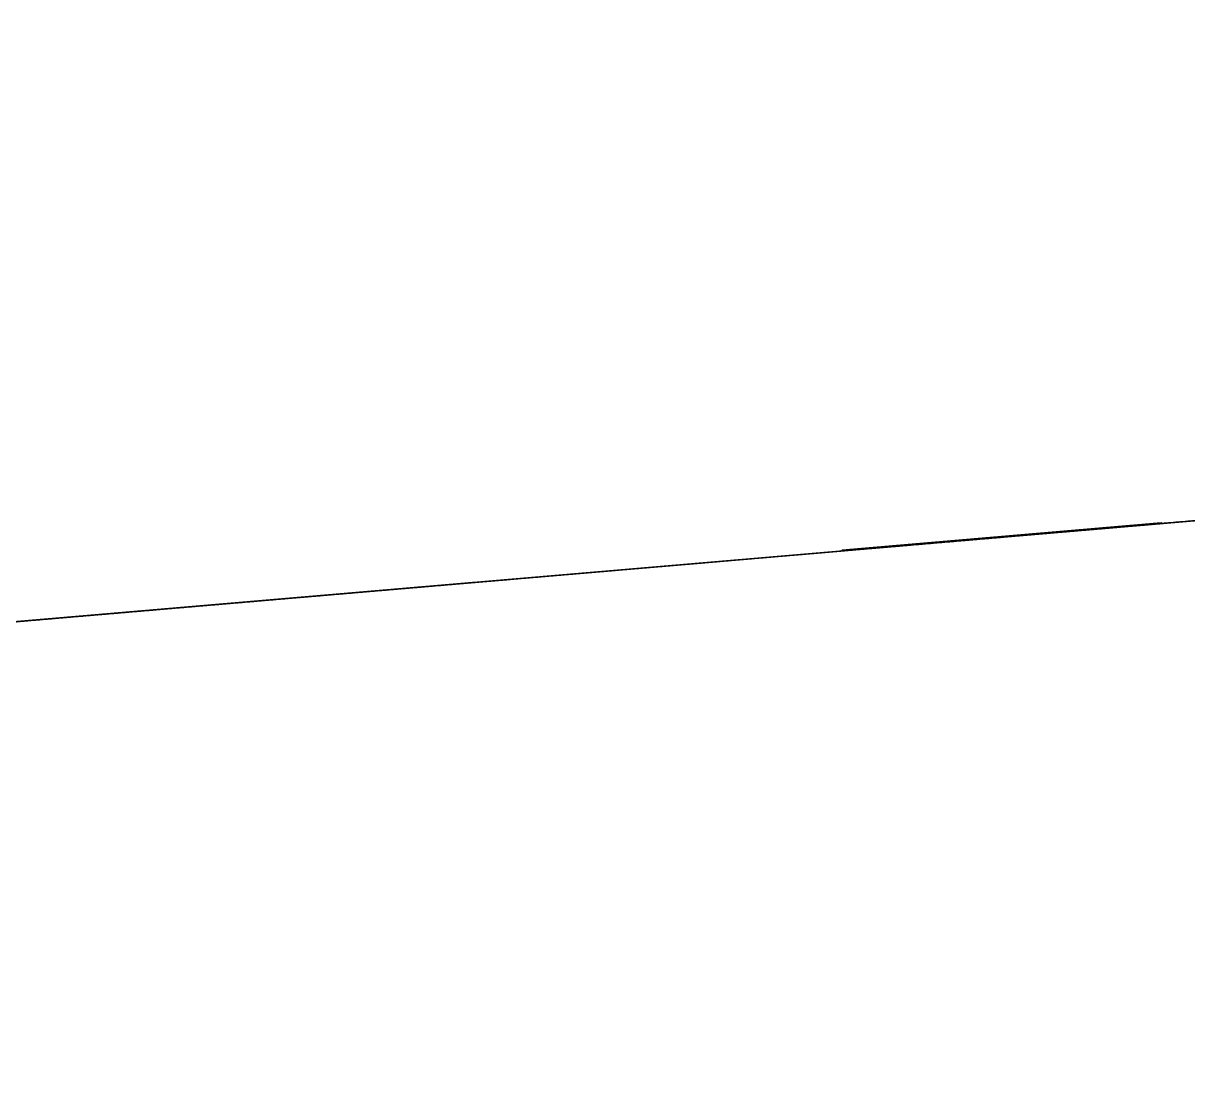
# Model space of a CAD drawing. Header units: millimetres. Extents: x 237925 to 243335, y 20387 to 20851.
# Drawn here: x 241474.6 to 241693.9, y 20602.3 to 20803.7 of the extents above; entities that cross this region are included whole.
import ezdxf

# ---------------------------------------------------------------- set-up
doc = ezdxf.new("R2010")
doc.units = ezdxf.units.MM
doc.header["$MEASUREMENT"] = 0
doc.linetypes.add('CENTER2', pattern=[1.125, 0.75, -0.125, 0.125, -0.125])
doc.linetypes.add('HIDDEN2', pattern=[0.1875, 0.125, -0.0625])
doc.layers.add('Right View-50-PES-D1-029', color=7, linetype='Continuous', true_color=0xe7f0ff)
for name, color, linetype in [('Right View-A-FLOR', 192, 'Continuous'), ('Right View-CENTER', 1, 'CENTER2'), ('Right View-HIDDEN', 7, 'HIDDEN2')]:
    doc.layers.add(name, color=color, linetype=linetype)

# ---------------------------------------------------------------- blocks, each defined once
blk = doc.blocks.new('*U71')
at = {"layer": 'Right View-A-FLOR', "color": 0, "linetype": 'ByBlock', "lineweight": -2}
for p, q in [((242788.59, 20803.68, 22000), (240695.5, 20624.33, 21936.65)), ((240695.5, 20624.33, 21636.65), (242788.59, 20803.68, 21700))]:
    blk.add_line(p, q, dxfattribs=at)
blk = doc.blocks.new('*U95')
at = {"layer": 'Right View-50-PES-D1-029', "color": 0, "linetype": 'ByBlock', "lineweight": -2}
for p, q in [((241559.18, 20698.34, 23281.94), (240437.85, 20602.25, 23281.94)), ((241559.18, 20698.34, 23342.29), (240437.85, 20602.25, 23342.29)), ((241559.18, 20698.34, 23342.29), (241559.67, 20698.38, 23342.29))]:
    blk.add_line(p, q, dxfattribs=at)
at = {"layer": 'Right View-50-PES-D1-029', "color": 0, "linetype": 'ByBlock', "lineweight": -2, "extrusion": (-0.085374, 0.996349, -5.24671e-27)}
blk.add_ellipse((241559.18, 20698.34, 23312.11), major_axis=(0, 0, 30.17), ratio=0.000067, start_param=3.141593, end_param=6.283185, dxfattribs=at)
at = {"layer": 'Right View-CENTER'}
blk.add_line((240437.85, 20602.25, 23312.11), (241559.17, 20698.33, 23312.11), dxfattribs=at)
at = {"layer": 'Right View-HIDDEN'}
blk.add_line((241559.17, 20698.33, 23312.11), (241559.18, 20698.34, 23312.11), dxfattribs=at)
at = {"layer": 'Right View-HIDDEN', "extrusion": (-0.085374, 0.996349, 7.61182e-27)}
blk.add_ellipse((241559.18, 20698.34, 23312.11), major_axis=(0, 0, 30.17), ratio=0.000067, start_param=0.000001, end_param=3.141593, dxfattribs=at)
blk = doc.blocks.new('*U96')
at = {"layer": 'Right View-50-PES-D1-029', "color": 0, "linetype": 'ByBlock', "lineweight": -2}
blk.add_line((241559.23, 20698.34, 23342.29), (241559.18, 20698.34, 23342.29), dxfattribs=at)
at = {"layer": 'Right View-50-PES-D1-029', "color": 0, "linetype": 'ByBlock', "lineweight": -2, "extrusion": (-0.085374, 0.996349, -5.41869e-20)}
blk.add_ellipse((241559.23, 20698.34, 23312.11), major_axis=(0, 0, 30.17), ratio=0.000067, start_param=-0.000861, end_param=0, dxfattribs=at)
at = {"layer": 'Right View-HIDDEN'}
for p, q in [((240437.9, 20602.26, 23312.11), (241559.23, 20698.34, 23312.11)), ((241559.23, 20698.34, 23281.94), (241559.18, 20698.34, 23281.94))]:
    blk.add_line(p, q, dxfattribs=at)
at = {"layer": 'Right View-HIDDEN', "extrusion": (-0.085374, 0.996349, 1.9866e-25)}
blk.add_ellipse((241559.23, 20698.34, 23312.11), major_axis=(0, 0, 30.18), ratio=0.000067, start_param=0, end_param=6.282325, dxfattribs=at)
blk = doc.blocks.new('*U97')
at = {"layer": 'Right View-50-PES-D1-029', "color": 0, "linetype": 'ByBlock', "lineweight": -2}
for p, q in [((241559.28, 20698.34, 23598.63), (240437.96, 20602.26, 23598.63)), ((241559.28, 20698.34, 23658.98), (240437.96, 20602.26, 23658.98))]:
    blk.add_line(p, q, dxfattribs=at)
at = {"layer": 'Right View-50-PES-D1-029', "color": 0, "linetype": 'ByBlock', "lineweight": -2, "extrusion": (-0.085374, 0.996349, -1.98957e-25)}
blk.add_ellipse((241559.28, 20698.34, 23628.81), major_axis=(0, 0, 30.17), ratio=0.000067, start_param=3.141592, end_param=6.283185, dxfattribs=at)
at = {"layer": 'Right View-CENTER'}
blk.add_line((240437.96, 20602.26, 23628.81), (241559.28, 20698.34, 23628.81), dxfattribs=at)
at = {"layer": 'Right View-HIDDEN'}
blk.add_line((241559.28, 20698.34, 23628.81), (241559.28, 20698.34, 23628.81), dxfattribs=at)
at = {"layer": 'Right View-HIDDEN', "extrusion": (-0.085374, 0.996349, -1.12117e-27)}
blk.add_ellipse((241559.28, 20698.34, 23628.81), major_axis=(0, 0, 30.17), ratio=0.000067, start_param=0, end_param=3.141592, dxfattribs=at)
blk = doc.blocks.new('*U98')
at = {"layer": 'Right View-50-PES-D1-029', "color": 0, "linetype": 'ByBlock', "lineweight": -2}
blk.add_line((241628.75, 20704.3, 23212.11), (241688.88, 20709.45, 23212.11), dxfattribs=at)
at = {"layer": 'Right View-50-PES-D1-029', "color": 0, "linetype": 'ByBlock', "lineweight": -2, "extrusion": (-0.085374, 0.996349, 8.75611e-28)}
blk.add_ellipse((241559.18, 20698.34, 23312.11), major_axis=(0, 0, 30.17), ratio=0.000067, start_param=3.141593, end_param=6.283185, dxfattribs=at)
at = {"layer": 'Right View-50-PES-D1-029', "color": 0, "linetype": 'ByBlock', "lineweight": -2}
for points in [[(241559.18, 20698.34, 23342.29), (241572.76, 20699.5, 23342.29), (241586.34, 20700.66, 23340.13), (241612.17, 20702.88, 23331.7), (241624.42, 20703.93, 23325.44), (241646.4, 20705.81, 23309.41), (241656.12, 20706.64, 23299.65), (241672.09, 20708.01, 23277.6), (241678.33, 20708.55, 23265.3), (241686.73, 20709.26, 23239.37), (241688.88, 20709.45, 23225.74), (241688.88, 20709.45, 23212.11)], [(241559.18, 20698.34, 23281.94), (241566.46, 20698.96, 23281.94), (241573.75, 20699.58, 23280.78), (241587.6, 20700.77, 23276.26), (241594.17, 20701.33, 23272.9), (241605.96, 20702.34, 23264.3), (241611.18, 20702.79, 23259.07), (241619.74, 20703.52, 23247.24), (241623.09, 20703.81, 23240.64), (241627.59, 20704.2, 23226.73), (241628.75, 20704.3, 23219.42), (241628.75, 20704.3, 23212.11)]]:
    blk.add_open_spline(points, degree=3, knots=[3.141593, 3.141593, 3.141593, 3.141593, 3.455752, 3.455752, 3.769911, 3.769911, 4.08407, 4.08407, 4.39823, 4.39823, 4.712389, 4.712389, 4.712389, 4.712389], dxfattribs=at)
at = {"layer": 'Right View-CENTER'}
for p in [(241559.18, 20698.34, 23312.11), (241658.81, 20706.87, 23212.11)]:
    blk.add_line(p, (241658.81, 20706.87, 23312.11), dxfattribs=at)
at = {"layer": 'Right View-HIDDEN', "extrusion": (-0.085374, 0.996349, -9.0115e-28)}
blk.add_ellipse((241559.18, 20698.34, 23312.11), major_axis=(0, 0, 30.17), ratio=0.000067, start_param=0, end_param=3.141593, dxfattribs=at)
blk = doc.blocks.new('*U99')
at = {"layer": 'Right View-50-PES-D1-029', "color": 0, "linetype": 'ByBlock', "lineweight": -2}
blk.add_line((241688.88, 20709.45, 23212.11), (241688.93, 20709.45, 23212.11), dxfattribs=at)
at = {"layer": 'Right View-50-PES-D1-029', "color": 0, "linetype": 'ByBlock', "lineweight": -2, "extrusion": (-0.085374, 0.996349, -1.56527e-27)}
blk.add_ellipse((241559.23, 20698.34, 23312.11), major_axis=(0, 0, 30.18), ratio=0.000067, start_param=-0.000861, end_param=0, dxfattribs=at)
at = {"layer": 'Right View-50-PES-D1-029', "color": 0, "linetype": 'ByBlock', "lineweight": -2}
blk.add_open_spline([(241559.23, 20698.34, 23342.29), (241572.81, 20699.5, 23342.29), (241586.39, 20700.67, 23340.13), (241612.23, 20702.88, 23331.7), (241624.48, 20703.93, 23325.44), (241646.45, 20705.81, 23309.41), (241656.18, 20706.65, 23299.65), (241672.14, 20708.01, 23277.6), (241678.38, 20708.55, 23265.3), (241686.78, 20709.27, 23239.37), (241688.93, 20709.45, 23225.74), (241688.93, 20709.45, 23212.11)], degree=3, knots=[3.141593, 3.141593, 3.141593, 3.141593, 3.455752, 3.455752, 3.769911, 3.769911, 4.08407, 4.08407, 4.39823, 4.39823, 4.712389, 4.712389, 4.712389, 4.712389], dxfattribs=at)
at = {"layer": 'Right View-CENTER'}
for p in [(241642.21, 20705.45, 23312.11), (241658.87, 20706.88, 23295.39)]:
    blk.add_line(p, (241658.87, 20706.88, 23312.11), dxfattribs=at)
at = {"layer": 'Right View-HIDDEN'}
for p, q in [((241658.87, 20706.88, 23212.11), (241658.87, 20706.88, 23295.39)), ((241559.23, 20698.34, 23312.11), (241642.21, 20705.45, 23312.11))]:
    blk.add_line(p, q, dxfattribs=at)
at = {"layer": 'Right View-HIDDEN', "extrusion": (-0.085374, 0.996349, -9.01163e-28)}
blk.add_ellipse((241559.23, 20698.34, 23312.11), major_axis=(0, 0, 30.18), ratio=0.000067, start_param=3.141593, end_param=6.282325, dxfattribs=at)
at = {"layer": 'Right View-HIDDEN', "extrusion": (-0.085374, 0.996349, -9.0115e-28)}
blk.add_ellipse((241559.23, 20698.34, 23312.11), major_axis=(0, 0, 30.17), ratio=0.000067, start_param=0, end_param=3.141593, dxfattribs=at)
at = {"layer": 'Right View-HIDDEN'}
blk.add_open_spline([(241559.23, 20698.34, 23281.94), (241566.52, 20698.96, 23281.94), (241573.8, 20699.59, 23280.78), (241587.66, 20700.78, 23276.26), (241594.23, 20701.34, 23272.9), (241606.02, 20702.35, 23264.3), (241611.23, 20702.8, 23259.07), (241619.8, 20703.53, 23247.24), (241623.14, 20703.82, 23240.64), (241627.65, 20704.2, 23226.73), (241628.8, 20704.3, 23219.42), (241628.8, 20704.3, 23212.11)], degree=3, knots=[3.141593, 3.141593, 3.141593, 3.141593, 3.455752, 3.455752, 3.769911, 3.769911, 4.08407, 4.08407, 4.39823, 4.39823, 4.712389, 4.712389, 4.712389, 4.712389], dxfattribs=at)
blk = doc.blocks.new('*U100')
at = {"layer": 'Right View-50-PES-D1-029', "color": 0, "linetype": 'ByBlock', "lineweight": -2}
blk.add_line((241628.85, 20704.31, 23528.81), (241688.98, 20709.46, 23528.81), dxfattribs=at)
at = {"layer": 'Right View-50-PES-D1-029', "color": 0, "linetype": 'ByBlock', "lineweight": -2, "extrusion": (-0.085374, 0.996349, 8.75611e-28)}
blk.add_ellipse((241559.28, 20698.34, 23628.81), major_axis=(0, 0, 30.17), ratio=0.000067, start_param=3.141593, end_param=6.283185, dxfattribs=at)
at = {"layer": 'Right View-50-PES-D1-029', "color": 0, "linetype": 'ByBlock', "lineweight": -2}
for points in [[(241559.28, 20698.34, 23658.98), (241572.87, 20699.51, 23658.98), (241586.45, 20700.67, 23656.82), (241612.28, 20702.89, 23648.4), (241624.53, 20703.94, 23642.13), (241646.51, 20705.82, 23626.11), (241656.23, 20706.65, 23616.35), (241672.2, 20708.02, 23594.29), (241678.44, 20708.55, 23582), (241686.83, 20709.27, 23556.07), (241688.98, 20709.46, 23542.44), (241688.98, 20709.46, 23528.81)], [(241559.28, 20698.34, 23598.63), (241566.57, 20698.97, 23598.63), (241573.85, 20699.59, 23597.47), (241587.71, 20700.78, 23592.95), (241594.28, 20701.34, 23589.59), (241606.07, 20702.35, 23581), (241611.29, 20702.8, 23575.76), (241619.85, 20703.53, 23563.93), (241623.2, 20703.82, 23557.34), (241627.7, 20704.21, 23543.43), (241628.85, 20704.31, 23536.12), (241628.85, 20704.31, 23528.81)]]:
    blk.add_open_spline(points, degree=3, knots=[3.141593, 3.141593, 3.141593, 3.141593, 3.455752, 3.455752, 3.769911, 3.769911, 4.08407, 4.08407, 4.39823, 4.39823, 4.712389, 4.712389, 4.712389, 4.712389], dxfattribs=at)
at = {"layer": 'Right View-CENTER'}
for p in [(241559.28, 20698.34, 23628.81), (241658.92, 20706.88, 23528.81)]:
    blk.add_line(p, (241658.92, 20706.88, 23628.81), dxfattribs=at)
at = {"layer": 'Right View-HIDDEN', "extrusion": (-0.085374, 0.996349, -9.0115e-28)}
blk.add_ellipse((241559.28, 20698.34, 23628.81), major_axis=(0, 0, 30.17), ratio=0.000067, start_param=0, end_param=3.141593, dxfattribs=at)
blk = doc.blocks.new('*U101')
at = {"layer": 'Right View-50-PES-D1-029', "color": 0, "linetype": 'ByBlock', "lineweight": -2}
for p, q in [((241628.75, 20704.3, 23212.11), (241688.88, 20709.45, 23212.11)), ((241688.88, 20709.45, 22452.94), (241628.75, 20704.3, 22452.94)), ((241688.88, 20709.45, 22452.94), (241688.88, 20709.45, 23212.11)), ((241628.75, 20704.3, 22452.94), (241628.75, 20704.3, 23212.11))]:
    blk.add_line(p, q, dxfattribs=at)
at = {"layer": 'Right View-CENTER'}
blk.add_line((241658.81, 20706.87, 23212.11), (241658.81, 20706.87, 22452.94), dxfattribs=at)
blk = doc.blocks.new('*U102')
at = {"layer": 'Right View-50-PES-D1-029', "color": 0, "linetype": 'ByBlock', "lineweight": -2}
blk.add_line((241688.88, 20709.45, 22452.94), (241628.75, 20704.3, 22452.94), dxfattribs=at)
at = {"layer": 'Right View-50-PES-D1-029', "color": 0, "linetype": 'ByBlock', "lineweight": -2, "extrusion": (-0.085374, 0.996349, 3.0603e-31)}
blk.add_arc((-242544.34, 22352.94), 30.17, 179.7326, 270, dxfattribs=at)
at = {"layer": 'Right View-50-PES-D1-029', "color": 0, "linetype": 'ByBlock', "lineweight": -2}
for points, knots in [([(241688.88, 20709.45, 22452.94), (241688.88, 20709.45, 22449.96), (241688.88, 20709.45, 22446.97), (241688.88, 20709.45, 22441.03), (241688.88, 20709.45, 22438.07), (241688.88, 20709.45, 22432.2), (241688.88, 20709.45, 22429.29), (241688.88, 20709.45, 22423.54), (241688.88, 20709.45, 22420.7), (241688.88, 20709.45, 22415.11), (241688.88, 20709.45, 22412.36), (241688.88, 20709.45, 22406.99), (241688.88, 20709.45, 22404.35), (241688.88, 20709.45, 22399.23), (241688.88, 20709.45, 22396.73), (241688.88, 20709.45, 22391.9), (241688.88, 20709.45, 22389.56), (241688.88, 20709.45, 22385.06), (241688.88, 20709.45, 22382.9), (241688.88, 20709.45, 22378.77), (241688.88, 20709.45, 22376.8), (241688.88, 20709.45, 22373.07), (241688.88, 20709.45, 22371.3), (241688.88, 20709.45, 22368), (241688.88, 20709.45, 22366.46), (241688.88, 20709.45, 22363.62), (241688.88, 20709.45, 22362.32), (241688.88, 20709.45, 22359.95), (241688.88, 20709.45, 22358.89), (241688.88, 20709.45, 22357.03), (241688.88, 20709.45, 22356.23), (241688.88, 20709.45, 22354.88), (241688.88, 20709.45, 22354.33), (241688.88, 20709.45, 22353.51), (241688.88, 20709.45, 22353.23), (241688.88, 20709.45, 22353.08), (241688.88, 20709.45, 22353.06), (241688.88, 20709.45, 22353.05), (241688.88, 20709.45, 22353.05), (241688.88, 20709.45, 22353.05)], [0, 0, 0, 0, 8.950823, 8.950823, 17.89565, 17.89565, 26.84048, 26.84048, 35.785301, 35.785301, 44.730107, 44.730107, 53.674891, 53.674891, 62.619642, 62.619642, 71.564347, 71.564347, 80.508985, 80.508985, 89.453522, 89.453522, 98.397903, 98.397903, 107.342028, 107.342028, 116.285705, 116.285705, 125.228507, 125.228507, 134.16935, 134.16935, 143.104688, 143.104688, 152.016947, 152.016947, 154.167126, 154.167126, 154.289409, 154.289409, 154.289409, 154.289409]), ([(241658.82, 20706.87, 22322.77), (241657.18, 20706.73, 22322.77), (241655.54, 20706.59, 22322.9), (241652.32, 20706.32, 22323.43), (241650.72, 20706.18, 22323.83), (241647.63, 20705.91, 22324.89), (241646.12, 20705.79, 22325.54), (241643.24, 20705.54, 22327.08), (241641.86, 20705.42, 22327.97), (241639.26, 20705.2, 22329.96), (241638.05, 20705.09, 22331.07), (241635.81, 20704.9, 22333.45), (241634.78, 20704.81, 22334.74), (241632.96, 20704.66, 22337.46), (241632.16, 20704.59, 22338.9), (241630.8, 20704.47, 22341.88), (241630.24, 20704.42, 22343.43), (241629.38, 20704.35, 22346.59), (241629.08, 20704.32, 22348.21), (241628.87, 20704.31, 22350.24), (241628.84, 20704.3, 22350.65), (241628.79, 20704.3, 22351.35), (241628.78, 20704.3, 22351.66), (241628.76, 20704.3, 22352.1), (241628.76, 20704.3, 22352.26), (241628.76, 20704.3, 22352.44), (241628.76, 20704.3, 22352.49), (241628.76, 20704.3, 22352.59), (241628.75, 20704.3, 22352.63), (241628.75, 20704.3, 22352.69), (241628.75, 20704.3, 22352.71), (241628.75, 20704.3, 22352.77), (241628.75, 20704.3, 22352.79), (241628.75, 20704.3, 22352.86), (241628.75, 20704.3, 22352.89), (241628.75, 20704.3, 22352.98), (241628.75, 20704.3, 22353.05), (241628.75, 20704.3, 22353.43), (241628.75, 20704.3, 22353.89), (241628.75, 20704.3, 22355.12), (241628.75, 20704.3, 22355.8), (241628.75, 20704.3, 22357.42), (241628.75, 20704.3, 22358.36), (241628.75, 20704.3, 22360.47), (241628.75, 20704.3, 22361.65), (241628.75, 20704.3, 22364.26), (241628.75, 20704.3, 22365.68), (241628.75, 20704.3, 22368.75), (241628.75, 20704.3, 22370.4), (241628.75, 20704.3, 22373.92), (241628.75, 20704.3, 22375.79), (241628.75, 20704.3, 22379.72), (241628.75, 20704.3, 22381.79), (241628.75, 20704.3, 22386.11), (241628.75, 20704.3, 22388.36), (241628.75, 20704.3, 22393.03), (241628.75, 20704.3, 22395.45), (241628.75, 20704.3, 22400.43), (241628.75, 20704.3, 22402.99), (241628.75, 20704.3, 22408.25), (241628.75, 20704.3, 22410.94), (241628.75, 20704.3, 22416.42), (241628.75, 20704.3, 22419.22), (241628.75, 20704.3, 22424.89), (241628.75, 20704.3, 22427.77), (241628.75, 20704.3, 22433.59), (241628.75, 20704.3, 22436.53), (241628.75, 20704.3, 22442.44), (241628.75, 20704.3, 22445.41), (241628.75, 20704.3, 22449.91), (241628.75, 20704.3, 22451.42), (241628.75, 20704.3, 22452.94)], [0, 0, 0, 0, 4.925608, 4.925608, 9.840166, 9.840166, 14.754772, 14.754772, 19.669379, 19.669379, 24.583986, 24.583986, 29.498592, 29.498592, 34.413196, 34.413196, 39.327787, 39.327787, 44.242201, 44.242201, 45.457273, 45.457273, 46.369637, 46.369637, 46.829633, 46.829633, 47.02524, 47.02524, 47.274122, 47.274122, 47.532727, 47.532727, 48.044578, 48.044578, 49.430734, 49.430734, 53.512426, 53.512426, 64.714601, 64.714601, 73.806161, 73.806161, 82.768448, 82.768448, 91.719711, 91.719711, 100.667739, 100.667739, 109.614469, 109.614469, 118.560576, 118.560576, 127.506345, 127.506345, 136.451914, 136.451914, 145.397358, 145.397358, 154.34272, 154.34272, 163.288025, 163.288025, 172.233292, 172.233292, 181.178532, 181.178532, 190.123753, 190.123753, 199.068962, 199.068962, 203.62108, 203.62108, 203.62108, 203.62108])]:
    blk.add_open_spline(points, degree=3, knots=knots, dxfattribs=at)
at = {"layer": 'Right View-CENTER'}
for p in [(241658.82, 20706.87, 22352.94), (241658.81, 20706.87, 22452.94)]:
    blk.add_line(p, (241658.81, 20706.87, 22352.94), dxfattribs=at)
at = {"layer": 'Right View-HIDDEN', "extrusion": (-0.085374, 0.996349, 1.44489e-30)}
blk.add_arc((-242544.34, 22352.94), 30.18, 90, 179.7326, dxfattribs=at)
at = {"layer": 'Right View-HIDDEN', "extrusion": (-0.085374, 0.996349, 3.22954e-32)}
blk.add_arc((-242544.34, 22352.94), 30.17, 270, 90, dxfattribs=at)
at = {"layer": 'Right View-HIDDEN'}
blk.add_open_spline([(241688.88, 20709.45, 22353.05), (241688.88, 20709.45, 22353.05), (241688.88, 20709.45, 22353.05), (241688.88, 20709.45, 22353.13), (241688.88, 20709.45, 22353.15), (241688.88, 20709.45, 22353.2), (241688.88, 20709.45, 22353.23), (241688.88, 20709.45, 22353.29), (241688.88, 20709.45, 22353.33), (241688.88, 20709.45, 22353.44), (241688.88, 20709.45, 22353.5), (241688.87, 20709.45, 22353.7), (241688.87, 20709.45, 22353.86), (241688.86, 20709.45, 22354.16), (241688.85, 20709.45, 22354.32), (241688.82, 20709.44, 22354.96), (241688.78, 20709.44, 22355.44), (241688.62, 20709.43, 22357.1), (241688.43, 20709.41, 22358.29), (241687.83, 20709.36, 22361.03), (241687.35, 20709.32, 22362.59), (241686.15, 20709.22, 22365.62), (241685.42, 20709.15, 22367.09), (241683.74, 20709.01, 22369.9), (241682.78, 20708.93, 22371.24), (241680.66, 20708.74, 22373.74), (241679.5, 20708.65, 22374.9), (241677.01, 20708.43, 22377.02), (241675.67, 20708.32, 22377.98), (241672.87, 20708.08, 22379.66), (241671.4, 20707.95, 22380.39), (241668.37, 20707.69, 22381.6), (241666.79, 20707.56, 22382.08), (241663.6, 20707.28, 22382.78), (241661.98, 20707.14, 22382.99), (241659.84, 20706.96, 22383.1), (241659.33, 20706.92, 22383.12), (241658.82, 20706.87, 22383.12)], degree=3, knots=[154.289409, 154.289409, 154.289409, 154.289409, 155.780859, 155.780859, 156.182802, 156.182802, 156.396497, 156.396497, 156.622574, 156.622574, 156.84944, 156.84944, 157.303933, 157.303933, 157.783443, 157.783443, 159.221433, 159.221433, 162.806623, 162.806623, 167.663045, 167.663045, 172.577131, 172.577131, 177.491705, 177.491705, 182.406307, 182.406307, 187.320913, 187.320913, 192.235519, 192.235519, 197.150125, 197.150125, 202.064732, 202.064732, 203.598299, 203.598299, 203.598299, 203.598299], dxfattribs=at)
blk = doc.blocks.new('*U103')
at = {"layer": 'Right View-50-PES-D1-029', "color": 0, "linetype": 'ByBlock', "lineweight": -2}
blk.add_line((241658.82, 20706.87, 22322.77), (241658.96, 20706.89, 22322.77), dxfattribs=at)
at = {"layer": 'Right View-50-PES-D1-029', "color": 0, "linetype": 'ByBlock', "lineweight": -2, "extrusion": (-0.085374, 0.996349, 3.04841e-30)}
blk.add_arc((-242544.34, 22352.94), 30.18, 179.7326, 270, dxfattribs=at)
at = {"layer": 'Right View-50-PES-D1-029', "color": 0, "linetype": 'ByBlock', "lineweight": -2, "extrusion": (0.085374, -0.996349, -2.53847e-30)}
blk.add_arc((242544.49, 22352.94), 30.17, 270, 5.6075, dxfattribs=at)
at = {"layer": 'Right View-HIDDEN'}
for p, q in [((241658.82, 20706.87, 22383.12), (241658.96, 20706.89, 22383.12)), ((241658.96, 20706.89, 22352.94), (241658.82, 20706.87, 22352.94))]:
    blk.add_line(p, q, dxfattribs=at)
at = {"layer": 'Right View-HIDDEN', "extrusion": (-0.085374, 0.996349, -1.90513e-30)}
blk.add_arc((-242544.34, 22352.94), 30.17, 90, 179.7326, dxfattribs=at)
at = {"layer": 'Right View-HIDDEN', "extrusion": (0.085374, -0.996349, -4.67038e-33)}
blk.add_arc((242544.49, 22352.94), 30.17, 5.6075, 90, dxfattribs=at)
at = {"layer": 'Right View-HIDDEN', "extrusion": (-0.085374, 0.996349, -4.83081e-30)}
blk.add_arc((-242544.34, 22352.94), 30.17, 270, 90, dxfattribs=at)
at = {"layer": 'Right View-HIDDEN', "extrusion": (0.085374, -0.996349, -2.41488e-31)}
blk.add_arc((242544.49, 22352.94), 30.18, 90, 270, dxfattribs=at)
blk = doc.blocks.new('*U104')
at = {"layer": 'Right View-50-PES-D1-029', "color": 0, "linetype": 'ByBlock', "lineweight": -2}
for p, q in [((241688.93, 20709.45, 22877.94), (241688.88, 20709.45, 22877.94)), ((241688.88, 20709.45, 23212.11), (241688.93, 20709.45, 23212.11)), ((241688.93, 20709.45, 23212.11), (241688.93, 20709.45, 22877.94))]:
    blk.add_line(p, q, dxfattribs=at)
at = {"layer": 'Right View-HIDDEN'}
for p, q in [((241688.88, 20709.45, 22877.94), (241628.8, 20704.3, 22877.94)), ((241658.87, 20706.88, 22877.94), (241658.87, 20706.88, 23212.11)), ((241628.8, 20704.3, 23212.11), (241628.8, 20704.3, 22877.94))]:
    blk.add_line(p, q, dxfattribs=at)
blk = doc.blocks.new('*U105')
at = {"layer": 'Right View-50-PES-D1-029', "color": 0, "linetype": 'ByBlock', "lineweight": -2}
blk.add_line((241688.93, 20709.45, 22877.94), (241688.88, 20709.45, 22877.94), dxfattribs=at)
at = {"layer": 'Right View-50-PES-D1-029', "color": 0, "linetype": 'ByBlock', "lineweight": -2, "extrusion": (-0.085374, 0.996349, -9.88195e-31)}
blk.add_arc((-242544.4, 22777.94), 30.17, 179.7326, 183.6347, dxfattribs=at)
at = {"layer": 'Right View-50-PES-D1-029', "color": 0, "linetype": 'ByBlock', "lineweight": -2}
blk.add_open_spline([(241688.93, 20709.45, 22877.94), (241688.93, 20709.45, 22874.96), (241688.93, 20709.45, 22871.97), (241688.93, 20709.45, 22866.03), (241688.93, 20709.45, 22863.07), (241688.93, 20709.45, 22857.2), (241688.93, 20709.45, 22854.29), (241688.93, 20709.45, 22848.54), (241688.93, 20709.45, 22845.7), (241688.93, 20709.45, 22840.11), (241688.93, 20709.45, 22837.36), (241688.93, 20709.45, 22831.99), (241688.93, 20709.45, 22829.35), (241688.93, 20709.45, 22824.23), (241688.93, 20709.45, 22821.73), (241688.93, 20709.45, 22816.9), (241688.93, 20709.45, 22814.56), (241688.93, 20709.45, 22810.06), (241688.93, 20709.45, 22807.9), (241688.93, 20709.45, 22803.77), (241688.93, 20709.45, 22801.8), (241688.93, 20709.45, 22798.07), (241688.93, 20709.45, 22796.3), (241688.93, 20709.45, 22793), (241688.93, 20709.45, 22791.46), (241688.93, 20709.45, 22788.62), (241688.93, 20709.45, 22787.32), (241688.93, 20709.45, 22784.95), (241688.93, 20709.45, 22783.89), (241688.93, 20709.45, 22782.03), (241688.93, 20709.45, 22781.23), (241688.94, 20709.45, 22779.88), (241688.94, 20709.45, 22779.33), (241688.94, 20709.45, 22778.51), (241688.94, 20709.45, 22778.23), (241688.94, 20709.45, 22778.08), (241688.94, 20709.45, 22778.06), (241688.94, 20709.45, 22778.05), (241688.94, 20709.45, 22778.05), (241688.94, 20709.45, 22778.05)], degree=3, knots=[0, 0, 0, 0, 8.950823, 8.950823, 17.89565, 17.89565, 26.84048, 26.84048, 35.785301, 35.785301, 44.730107, 44.730107, 53.674891, 53.674891, 62.619642, 62.619642, 71.564347, 71.564347, 80.508985, 80.508985, 89.453522, 89.453522, 98.397903, 98.397903, 107.342028, 107.342028, 116.285705, 116.285705, 125.228507, 125.228507, 134.16935, 134.16935, 143.104688, 143.104688, 152.016947, 152.016947, 154.167126, 154.167126, 154.289409, 154.289409, 154.289409, 154.289409], dxfattribs=at)
at = {"layer": 'Right View-HIDDEN'}
for p, q in [((241688.88, 20709.45, 22877.94), (241628.8, 20704.3, 22877.94)), ((241658.87, 20706.88, 22777.94), (241658.87, 20706.88, 22777.94)), ((241658.87, 20706.88, 22877.94), (241658.87, 20706.88, 22777.94))]:
    blk.add_line(p, q, dxfattribs=at)
at = {"layer": 'Right View-HIDDEN', "extrusion": (-0.085374, 0.996349, -8.49696e-32)}
blk.add_arc((-242544.4, 22777.94), 30.18, 183.6347, 90, dxfattribs=at)
at = {"layer": 'Right View-HIDDEN', "extrusion": (-0.085374, 0.996349, -2.75709e-31)}
blk.add_arc((-242544.4, 22777.94), 30.17, 90, 179.7326, dxfattribs=at)
at = {"layer": 'Right View-HIDDEN'}
for points, knots in [([(241688.94, 20709.45, 22778.05), (241688.94, 20709.45, 22778.05), (241688.94, 20709.45, 22778.05), (241688.94, 20709.45, 22778.13), (241688.94, 20709.45, 22778.15), (241688.94, 20709.45, 22778.2), (241688.94, 20709.45, 22778.23), (241688.93, 20709.45, 22778.29), (241688.93, 20709.45, 22778.33), (241688.93, 20709.45, 22778.44), (241688.93, 20709.45, 22778.5), (241688.93, 20709.45, 22778.7), (241688.92, 20709.45, 22778.86), (241688.91, 20709.45, 22779.16), (241688.91, 20709.45, 22779.32), (241688.87, 20709.45, 22779.96), (241688.84, 20709.45, 22780.44), (241688.67, 20709.43, 22782.1), (241688.49, 20709.42, 22783.29), (241687.88, 20709.36, 22786.03), (241687.4, 20709.32, 22787.59), (241686.2, 20709.22, 22790.62), (241685.47, 20709.16, 22792.09), (241683.79, 20709.01, 22794.9), (241682.83, 20708.93, 22796.24), (241680.72, 20708.75, 22798.74), (241679.55, 20708.65, 22799.9), (241677.06, 20708.44, 22802.02), (241675.73, 20708.32, 22802.98), (241672.93, 20708.08, 22804.66), (241671.46, 20707.96, 22805.39), (241668.42, 20707.7, 22806.6), (241666.85, 20707.56, 22807.08), (241663.66, 20707.29, 22807.78), (241662.03, 20707.15, 22807.99), (241659.89, 20706.96, 22808.1), (241659.38, 20706.92, 22808.12), (241658.87, 20706.88, 22808.12)], [154.289409, 154.289409, 154.289409, 154.289409, 155.780859, 155.780859, 156.182802, 156.182802, 156.396497, 156.396497, 156.622574, 156.622574, 156.84944, 156.84944, 157.303933, 157.303933, 157.783443, 157.783443, 159.221433, 159.221433, 162.806623, 162.806623, 167.663045, 167.663045, 172.577131, 172.577131, 177.491705, 177.491705, 182.406307, 182.406307, 187.320913, 187.320913, 192.235519, 192.235519, 197.150125, 197.150125, 202.064732, 202.064732, 203.598299, 203.598299, 203.598299, 203.598299]), ([(241658.87, 20706.88, 22747.77), (241657.24, 20706.74, 22747.77), (241655.59, 20706.6, 22747.9), (241652.37, 20706.32, 22748.43), (241650.78, 20706.18, 22748.83), (241647.68, 20705.92, 22749.89), (241646.18, 20705.79, 22750.54), (241643.29, 20705.54, 22752.08), (241641.91, 20705.42, 22752.97), (241639.32, 20705.2, 22754.96), (241638.1, 20705.1, 22756.07), (241635.86, 20704.91, 22758.45), (241634.84, 20704.82, 22759.74), (241633.01, 20704.66, 22762.46), (241632.21, 20704.59, 22763.9), (241630.85, 20704.48, 22766.88), (241630.29, 20704.43, 22768.43), (241629.44, 20704.36, 22771.59), (241629.13, 20704.33, 22773.21), (241628.92, 20704.31, 22775.24), (241628.89, 20704.31, 22775.65), (241628.85, 20704.3, 22776.35), (241628.83, 20704.3, 22776.66), (241628.82, 20704.3, 22777.1), (241628.81, 20704.3, 22777.26), (241628.81, 20704.3, 22777.44), (241628.81, 20704.3, 22777.49), (241628.81, 20704.3, 22777.59), (241628.81, 20704.3, 22777.63), (241628.81, 20704.3, 22777.69), (241628.81, 20704.3, 22777.71), (241628.81, 20704.3, 22777.77), (241628.81, 20704.3, 22777.79), (241628.81, 20704.3, 22777.86), (241628.81, 20704.3, 22777.89), (241628.81, 20704.3, 22777.98), (241628.81, 20704.3, 22778.05), (241628.81, 20704.3, 22778.43), (241628.81, 20704.3, 22778.89), (241628.81, 20704.3, 22780.12), (241628.81, 20704.3, 22780.8), (241628.8, 20704.3, 22782.42), (241628.8, 20704.3, 22783.36), (241628.8, 20704.3, 22785.47), (241628.8, 20704.3, 22786.65), (241628.8, 20704.3, 22789.26), (241628.8, 20704.3, 22790.68), (241628.8, 20704.3, 22793.75), (241628.8, 20704.3, 22795.4), (241628.8, 20704.3, 22798.92), (241628.8, 20704.3, 22800.79), (241628.8, 20704.3, 22804.72), (241628.8, 20704.3, 22806.79), (241628.8, 20704.3, 22811.11), (241628.8, 20704.3, 22813.36), (241628.8, 20704.3, 22818.03), (241628.8, 20704.3, 22820.45), (241628.8, 20704.3, 22825.43), (241628.8, 20704.3, 22827.99), (241628.8, 20704.3, 22833.25), (241628.8, 20704.3, 22835.94), (241628.8, 20704.3, 22841.42), (241628.8, 20704.3, 22844.22), (241628.8, 20704.3, 22849.89), (241628.8, 20704.3, 22852.77), (241628.8, 20704.3, 22858.59), (241628.8, 20704.3, 22861.53), (241628.8, 20704.3, 22867.44), (241628.8, 20704.3, 22870.41), (241628.8, 20704.3, 22874.91), (241628.8, 20704.3, 22876.42), (241628.8, 20704.3, 22877.94)], [0, 0, 0, 0, 4.925608, 4.925608, 9.840166, 9.840166, 14.754772, 14.754772, 19.669379, 19.669379, 24.583986, 24.583986, 29.498592, 29.498592, 34.413196, 34.413196, 39.327787, 39.327787, 44.242201, 44.242201, 45.457273, 45.457273, 46.369637, 46.369637, 46.829633, 46.829633, 47.02524, 47.02524, 47.274122, 47.274122, 47.532727, 47.532727, 48.044578, 48.044578, 49.430734, 49.430734, 53.512426, 53.512426, 64.714601, 64.714601, 73.806161, 73.806161, 82.768448, 82.768448, 91.719711, 91.719711, 100.667739, 100.667739, 109.614469, 109.614469, 118.560576, 118.560576, 127.506345, 127.506345, 136.451914, 136.451914, 145.397358, 145.397358, 154.34272, 154.34272, 163.288025, 163.288025, 172.233292, 172.233292, 181.178532, 181.178532, 190.123753, 190.123753, 199.068962, 199.068962, 203.62108, 203.62108, 203.62108, 203.62108])]:
    blk.add_open_spline(points, degree=3, knots=knots, dxfattribs=at)
blk = doc.blocks.new('*U106')
at = {"layer": 'Right View-50-PES-D1-029', "color": 0, "linetype": 'ByBlock', "lineweight": -2, "extrusion": (0.085374, -0.996349, 4.25072e-29)}
blk.add_arc((242544.49, 22777.94), 30.18, 354.2939, 4.433, dxfattribs=at)
at = {"layer": 'Right View-50-PES-D1-029', "color": 0, "linetype": 'ByBlock', "lineweight": -2, "extrusion": (-0.085374, 0.996349, -1.70453e-29)}
blk.add_arc((-242544.4, 22777.94), 30.18, 179.7326, 183.6347, dxfattribs=at)
at = {"layer": 'Right View-HIDDEN'}
for p, q in [((241658.87, 20706.88, 22808.12), (241658.96, 20706.89, 22808.12)), ((241658.87, 20706.88, 22747.77), (241658.96, 20706.89, 22747.77)), ((241658.96, 20706.89, 22777.94), (241658.87, 20706.88, 22777.94))]:
    blk.add_line(p, q, dxfattribs=at)
at = {"layer": 'Right View-HIDDEN', "extrusion": (0.085374, -0.996349, 5.60465e-30)}
blk.add_arc((242544.49, 22777.94), 30.17, 90, 354.2939, dxfattribs=at)
at = {"layer": 'Right View-HIDDEN', "extrusion": (-0.085374, 0.996349, 4.15056e-31)}
blk.add_arc((-242544.4, 22777.94), 30.18, 183.6347, 90, dxfattribs=at)
at = {"layer": 'Right View-HIDDEN', "extrusion": (-0.085374, 0.996349, -5.36805e-30)}
blk.add_arc((-242544.4, 22777.94), 30.17, 90, 179.7326, dxfattribs=at)
at = {"layer": 'Right View-HIDDEN', "extrusion": (0.085374, -0.996349, -1.1651e-29)}
blk.add_arc((242544.49, 22777.94), 30.17, 4.433, 90, dxfattribs=at)
blk = doc.blocks.new('*U107')
at = {"layer": 'Right View-50-PES-D1-029', "color": 0, "linetype": 'ByBlock', "lineweight": -2}
for p, q in [((241628.85, 20704.31, 23528.81), (241688.98, 20709.46, 23528.81)), ((241688.98, 20709.46, 23302.94), (241652.14, 20706.3, 23302.94)), ((241688.98, 20709.46, 23528.81), (241688.98, 20709.46, 23302.94)), ((241628.85, 20704.31, 23528.81), (241628.85, 20704.31, 23321.94))]:
    blk.add_line(p, q, dxfattribs=at)
at = {"layer": 'Right View-CENTER'}
blk.add_line((241658.92, 20706.88, 23302.94), (241658.92, 20706.88, 23528.81), dxfattribs=at)
at = {"layer": 'Right View-HIDDEN'}
for p in [(241652.14, 20706.3, 23302.94), (241628.85, 20704.31, 23321.94)]:
    blk.add_line(p, (241628.85, 20704.31, 23302.94), dxfattribs=at)
blk = doc.blocks.new('*U108')
at = {"layer": 'Right View-50-PES-D1-029', "color": 0, "linetype": 'ByBlock', "lineweight": -2}
blk.add_line((241688.98, 20709.46, 23302.94), (241652.14, 20706.3, 23302.94), dxfattribs=at)
at = {"layer": 'Right View-50-PES-D1-029', "color": 0, "linetype": 'ByBlock', "lineweight": -2, "extrusion": (-0.085374, 0.996349, 1.11584e-32)}
blk.add_arc((-242544.45, 23202.94), 30.18, 179.7326, 183.6347, dxfattribs=at)
at = {"layer": 'Right View-50-PES-D1-029', "color": 0, "linetype": 'ByBlock', "lineweight": -2}
for points, knots in [([(241688.98, 20709.46, 23302.94), (241688.98, 20709.46, 23299.96), (241688.98, 20709.46, 23296.97), (241688.98, 20709.46, 23291.03), (241688.98, 20709.46, 23288.07), (241688.98, 20709.46, 23282.2), (241688.98, 20709.46, 23279.29), (241688.98, 20709.46, 23273.54), (241688.98, 20709.46, 23270.7), (241688.98, 20709.46, 23265.11), (241688.98, 20709.46, 23262.36), (241688.98, 20709.46, 23256.99), (241688.98, 20709.46, 23254.35), (241688.98, 20709.46, 23249.23), (241688.98, 20709.46, 23246.73), (241688.99, 20709.46, 23241.9), (241688.99, 20709.46, 23239.56), (241688.99, 20709.46, 23235.06), (241688.99, 20709.46, 23232.9), (241688.99, 20709.46, 23228.77), (241688.99, 20709.46, 23226.8), (241688.99, 20709.46, 23223.07), (241688.99, 20709.46, 23221.3), (241688.99, 20709.46, 23218), (241688.99, 20709.46, 23216.46), (241688.99, 20709.46, 23213.62), (241688.99, 20709.46, 23212.32), (241688.99, 20709.46, 23209.95), (241688.99, 20709.46, 23208.89), (241688.99, 20709.46, 23207.03), (241688.99, 20709.46, 23206.23), (241688.99, 20709.46, 23204.88), (241688.99, 20709.46, 23204.33), (241688.99, 20709.46, 23203.51), (241688.99, 20709.46, 23203.23), (241688.99, 20709.46, 23203.08), (241688.99, 20709.46, 23203.06), (241688.99, 20709.46, 23203.05), (241688.99, 20709.46, 23203.05), (241688.99, 20709.46, 23203.05)], [0, 0, 0, 0, 8.950823, 8.950823, 17.89565, 17.89565, 26.84048, 26.84048, 35.785301, 35.785301, 44.730107, 44.730107, 53.674891, 53.674891, 62.619642, 62.619642, 71.564347, 71.564347, 80.508985, 80.508985, 89.453522, 89.453522, 98.397903, 98.397903, 107.342028, 107.342028, 116.285705, 116.285705, 125.228507, 125.228507, 134.16935, 134.16935, 143.104688, 143.104688, 152.016947, 152.016947, 154.167126, 154.167126, 154.289409, 154.289409, 154.289409, 154.289409]), ([(241658.93, 20706.88, 23172.77), (241657.29, 20706.74, 23172.77), (241655.65, 20706.6, 23172.9), (241652.42, 20706.33, 23173.43), (241650.83, 20706.19, 23173.83), (241647.74, 20705.92, 23174.89), (241646.23, 20705.79, 23175.54), (241643.35, 20705.55, 23177.08), (241641.97, 20705.43, 23177.97), (241639.37, 20705.21, 23179.96), (241638.15, 20705.1, 23181.07), (241635.92, 20704.91, 23183.45), (241634.89, 20704.82, 23184.74), (241633.07, 20704.67, 23187.46), (241632.27, 20704.6, 23188.9), (241630.91, 20704.48, 23191.88), (241630.35, 20704.43, 23193.43), (241629.49, 20704.36, 23196.59), (241629.19, 20704.33, 23198.21), (241628.98, 20704.32, 23200.24), (241628.95, 20704.31, 23200.65), (241628.9, 20704.31, 23201.35), (241628.89, 20704.31, 23201.66), (241628.87, 20704.31, 23202.1), (241628.87, 20704.31, 23202.26), (241628.86, 20704.31, 23202.44), (241628.86, 20704.31, 23202.49), (241628.86, 20704.31, 23202.59), (241628.86, 20704.31, 23202.63), (241628.86, 20704.31, 23202.69), (241628.86, 20704.31, 23202.71), (241628.86, 20704.31, 23202.77), (241628.86, 20704.31, 23202.79), (241628.86, 20704.31, 23202.86), (241628.86, 20704.31, 23202.89), (241628.86, 20704.31, 23202.98), (241628.86, 20704.31, 23203.05), (241628.86, 20704.31, 23203.43), (241628.86, 20704.31, 23203.89), (241628.86, 20704.31, 23205.12), (241628.86, 20704.31, 23205.8), (241628.86, 20704.31, 23207.42), (241628.86, 20704.31, 23208.36), (241628.86, 20704.31, 23210.24), (241628.86, 20704.31, 23211.14), (241628.86, 20704.31, 23212.11)], [0, 0, 0, 0, 4.925608, 4.925608, 9.840166, 9.840166, 14.754772, 14.754772, 19.669379, 19.669379, 24.583986, 24.583986, 29.498592, 29.498592, 34.413196, 34.413196, 39.327787, 39.327787, 44.242201, 44.242201, 45.457273, 45.457273, 46.369637, 46.369637, 46.829633, 46.829633, 47.02524, 47.02524, 47.274122, 47.274122, 47.532727, 47.532727, 48.044578, 48.044578, 49.430734, 49.430734, 53.512426, 53.512426, 64.714601, 64.714601, 73.806161, 73.806161, 82.768448, 82.768448, 89.744926, 89.744926, 89.744926, 89.744926])]:
    blk.add_open_spline(points, degree=3, knots=knots, dxfattribs=at)
at = {"layer": 'Right View-CENTER'}
blk.add_line((241658.92, 20706.88, 23302.94), (241658.92, 20706.88, 23295.39), dxfattribs=at)
at = {"layer": 'Right View-HIDDEN'}
for p, q in [((241652.14, 20706.3, 23302.94), (241628.85, 20704.31, 23302.94)), ((241658.93, 20706.88, 23202.94), (241658.92, 20706.88, 23202.94)), ((241658.92, 20706.88, 23295.39), (241658.92, 20706.88, 23202.94))]:
    blk.add_line(p, q, dxfattribs=at)
at = {"layer": 'Right View-HIDDEN', "extrusion": (-0.085374, 0.996349, 5.88372e-32)}
blk.add_arc((-242544.45, 23202.94), 30.18, 183.6347, 90, dxfattribs=at)
at = {"layer": 'Right View-HIDDEN', "extrusion": (-0.085374, 0.996349, -2.39995e-31)}
blk.add_arc((-242544.45, 23202.94), 30.17, 90, 179.7326, dxfattribs=at)
at = {"layer": 'Right View-HIDDEN'}
for points, knots in [([(241688.99, 20709.46, 23203.05), (241688.99, 20709.46, 23203.05), (241688.99, 20709.46, 23203.05), (241688.99, 20709.46, 23203.13), (241688.99, 20709.46, 23203.15), (241688.99, 20709.46, 23203.2), (241688.99, 20709.46, 23203.23), (241688.99, 20709.46, 23203.29), (241688.99, 20709.46, 23203.33), (241688.99, 20709.46, 23203.44), (241688.99, 20709.46, 23203.5), (241688.98, 20709.46, 23203.7), (241688.98, 20709.46, 23203.86), (241688.97, 20709.46, 23204.16), (241688.96, 20709.46, 23204.32), (241688.93, 20709.45, 23204.96), (241688.89, 20709.45, 23205.44), (241688.73, 20709.44, 23207.1), (241688.54, 20709.42, 23208.29), (241687.93, 20709.37, 23211.03), (241687.46, 20709.33, 23212.59), (241686.26, 20709.22, 23215.62), (241685.53, 20709.16, 23217.09), (241683.85, 20709.02, 23219.9), (241682.89, 20708.94, 23221.24), (241680.77, 20708.75, 23223.74), (241679.61, 20708.65, 23224.9), (241677.12, 20708.44, 23227.02), (241675.78, 20708.33, 23227.98), (241672.98, 20708.09, 23229.66), (241671.51, 20707.96, 23230.39), (241668.47, 20707.7, 23231.6), (241666.9, 20707.57, 23232.08), (241663.71, 20707.29, 23232.78), (241662.08, 20707.15, 23232.99), (241659.94, 20706.97, 23233.1), (241659.43, 20706.93, 23233.12), (241658.93, 20706.88, 23233.12)], [154.289409, 154.289409, 154.289409, 154.289409, 155.780859, 155.780859, 156.182802, 156.182802, 156.396497, 156.396497, 156.622574, 156.622574, 156.84944, 156.84944, 157.303933, 157.303933, 157.783443, 157.783443, 159.221433, 159.221433, 162.806623, 162.806623, 167.663045, 167.663045, 172.577131, 172.577131, 177.491705, 177.491705, 182.406307, 182.406307, 187.320913, 187.320913, 192.235519, 192.235519, 197.150125, 197.150125, 202.064732, 202.064732, 203.598299, 203.598299, 203.598299, 203.598299]), ([(241628.86, 20704.31, 23212.11), (241628.86, 20704.31, 23212.39), (241628.86, 20704.31, 23212.67), (241628.86, 20704.31, 23214.26), (241628.86, 20704.31, 23215.68), (241628.86, 20704.31, 23218.75), (241628.86, 20704.31, 23220.4), (241628.86, 20704.31, 23223.92), (241628.86, 20704.31, 23225.79), (241628.86, 20704.31, 23229.72), (241628.86, 20704.31, 23231.79), (241628.86, 20704.31, 23236.11), (241628.86, 20704.31, 23238.36), (241628.86, 20704.31, 23243.03), (241628.86, 20704.31, 23245.45), (241628.85, 20704.31, 23250.43), (241628.85, 20704.31, 23252.99), (241628.85, 20704.31, 23258.25), (241628.85, 20704.31, 23260.94), (241628.85, 20704.31, 23266.42), (241628.85, 20704.31, 23269.22), (241628.85, 20704.31, 23274.89), (241628.85, 20704.31, 23277.77), (241628.85, 20704.31, 23283.59), (241628.85, 20704.31, 23286.53), (241628.85, 20704.31, 23292.44), (241628.85, 20704.31, 23295.41), (241628.85, 20704.31, 23299.91), (241628.85, 20704.31, 23301.42), (241628.85, 20704.31, 23302.94)], [89.744926, 89.744926, 89.744926, 89.744926, 91.719711, 91.719711, 100.667739, 100.667739, 109.614469, 109.614469, 118.560576, 118.560576, 127.506345, 127.506345, 136.451914, 136.451914, 145.397358, 145.397358, 154.34272, 154.34272, 163.288025, 163.288025, 172.233292, 172.233292, 181.178532, 181.178532, 190.123753, 190.123753, 199.068962, 199.068962, 203.62108, 203.62108, 203.62108, 203.62108])]:
    blk.add_open_spline(points, degree=3, knots=knots, dxfattribs=at)
blk = doc.blocks.new('*U109')
at = {"layer": 'Right View-50-PES-D1-029', "color": 0, "linetype": 'ByBlock', "lineweight": -2, "extrusion": (0.085374, -0.996349, 1.79771e-30)}
blk.add_arc((242544.49, 23202.94), 30.17, 355.4388, 2.7999, dxfattribs=at)
at = {"layer": 'Right View-50-PES-D1-029', "color": 0, "linetype": 'ByBlock', "lineweight": -2, "extrusion": (-0.085374, 0.996349, -1.02529e-29)}
blk.add_arc((-242544.45, 23202.94), 30.17, 179.7326, 183.6347, dxfattribs=at)
at = {"layer": 'Right View-HIDDEN'}
for p, q in [((241658.93, 20706.88, 23233.12), (241658.96, 20706.89, 23233.12)), ((241658.93, 20706.88, 23172.77), (241658.96, 20706.89, 23172.77)), ((241658.96, 20706.89, 23202.94), (241658.93, 20706.88, 23202.94))]:
    blk.add_line(p, q, dxfattribs=at)
at = {"layer": 'Right View-HIDDEN', "extrusion": (0.085374, -0.996349, -3.38526e-30)}
blk.add_arc((242544.49, 23202.94), 30.18, 90, 355.4388, dxfattribs=at)
at = {"layer": 'Right View-HIDDEN', "extrusion": (-0.085374, 0.996349, -2.60078e-30)}
blk.add_arc((-242544.45, 23202.94), 30.17, 183.6347, 90, dxfattribs=at)
at = {"layer": 'Right View-HIDDEN', "extrusion": (-0.085374, 0.996349, -2.41496e-29)}
blk.add_arc((-242544.45, 23202.94), 30.17, 90, 179.7326, dxfattribs=at)
at = {"layer": 'Right View-HIDDEN', "extrusion": (0.085374, -0.996349, -3.91022e-30)}
blk.add_arc((242544.49, 23202.94), 30.17, 2.7999, 90, dxfattribs=at)
blk = doc.blocks.new('*U110')
at = {"layer": 'Right View-50-PES-D1-029', "color": 0, "linetype": 'ByBlock', "lineweight": -2}
for p, q in [((241688.93, 20709.45, 23172.77), (241758.6, 20715.42, 23172.77)), ((241758.6, 20715.42, 23233.12), (241688.99, 20709.46, 23233.12))]:
    blk.add_line(p, q, dxfattribs=at)
at = {"layer": 'Right View-50-PES-D1-029', "color": 0, "linetype": 'ByBlock', "lineweight": -2, "extrusion": (0.085374, -0.996349, 1.87152e-31)}
blk.add_arc((242544.49, 23202.94), 30.18, 355.4388, 360, dxfattribs=at)
at = {"layer": 'Right View-50-PES-D1-029', "color": 0, "linetype": 'ByBlock', "lineweight": -2, "extrusion": (0.085374, -0.996349, 4.91437e-31)}
blk.add_arc((242544.49, 23202.94), 30.18, 0, 2.7999, dxfattribs=at)
at = {"layer": 'Right View-50-PES-D1-029', "color": 0, "linetype": 'ByBlock', "lineweight": -2, "extrusion": (0.085374, -0.996349, -4.24123e-30)}
blk.add_ellipse((241758.6, 20715.42, 23202.94), major_axis=(0, 0, 30.17), ratio=0.000067, start_param=1.570796, end_param=3.141593, dxfattribs=at)
at = {"layer": 'Right View-50-PES-D1-029', "color": 0, "linetype": 'ByBlock', "lineweight": -2, "extrusion": (0.085374, -0.996349, 1.38655e-30)}
blk.add_ellipse((241758.6, 20715.42, 23202.94), major_axis=(0, 0, 30.17), ratio=0.000067, start_param=0, end_param=1.570796, dxfattribs=at)
at = {"layer": 'Right View-CENTER'}
blk.add_line((241758.6, 20715.42, 23202.94), (241689.03, 20709.46, 23202.94), dxfattribs=at)
at = {"layer": 'Right View-HIDDEN'}
for p, q in [((241758.6, 20715.42, 23202.94), (241758.6, 20715.42, 23202.94)), ((241688.99, 20709.46, 23233.12), (241658.96, 20706.89, 23233.12)), ((241658.96, 20706.89, 23172.77), (241688.93, 20709.45, 23172.77)), ((241689.03, 20709.46, 23202.94), (241658.97, 20706.89, 23202.94)), ((241658.96, 20706.89, 23202.94), (241658.97, 20706.89, 23202.94))]:
    blk.add_line(p, q, dxfattribs=at)
at = {"layer": 'Right View-HIDDEN', "extrusion": (0.085374, -0.996349, -1.05449e-30)}
blk.add_arc((242544.49, 23202.94), 30.18, 2.7999, 355.4388, dxfattribs=at)
at = {"layer": 'Right View-HIDDEN', "extrusion": (0.085374, -0.996349, 1.41055e-30)}
blk.add_ellipse((241758.6, 20715.42, 23202.94), major_axis=(0, 0, 30.18), ratio=0.000067, start_param=3.141593, end_param=6.283185, dxfattribs=at)
blk = doc.blocks.new('*U111')
at = {"layer": 'Right View-50-PES-D1-029', "color": 0, "linetype": 'ByBlock', "lineweight": -2}
for p, q in [((241658.96, 20706.89, 22322.77), (241758.6, 20715.42, 22322.77)), ((241758.6, 20715.42, 22383.12), (241688.88, 20709.45, 22383.12))]:
    blk.add_line(p, q, dxfattribs=at)
at = {"layer": 'Right View-50-PES-D1-029', "color": 0, "linetype": 'ByBlock', "lineweight": -2, "extrusion": (0.085374, -0.996349, 7.77931e-31)}
blk.add_arc((242544.49, 22352.94), 30.17, 270, 360, dxfattribs=at)
at = {"layer": 'Right View-50-PES-D1-029', "color": 0, "linetype": 'ByBlock', "lineweight": -2, "extrusion": (0.085374, -0.996349, -1.15775e-30)}
blk.add_arc((242544.49, 22352.94), 30.18, 0, 5.6075, dxfattribs=at)
at = {"layer": 'Right View-50-PES-D1-029', "color": 0, "linetype": 'ByBlock', "lineweight": -2, "extrusion": (0.085374, -0.996349, -4.09934e-30)}
blk.add_ellipse((241758.6, 20715.42, 22352.94), major_axis=(0, 0, 30.17), ratio=0.000067, start_param=1.570796, end_param=3.141593, dxfattribs=at)
at = {"layer": 'Right View-50-PES-D1-029', "color": 0, "linetype": 'ByBlock', "lineweight": -2, "extrusion": (0.085374, -0.996349, 1.3866e-30)}
blk.add_ellipse((241758.6, 20715.42, 22352.94), major_axis=(0, 0, 30.17), ratio=0.000067, start_param=0, end_param=1.570796, dxfattribs=at)
at = {"layer": 'Right View-CENTER'}
blk.add_line((241758.6, 20715.42, 22352.94), (241689.03, 20709.46, 22352.94), dxfattribs=at)
at = {"layer": 'Right View-HIDDEN'}
for p, q in [((241758.6, 20715.42, 22352.94), (241758.6, 20715.42, 22352.94)), ((241688.88, 20709.45, 22383.12), (241658.96, 20706.89, 22383.12)), ((241689.03, 20709.46, 22352.94), (241658.97, 20706.89, 22352.94)), ((241658.96, 20706.89, 22352.94), (241658.97, 20706.89, 22352.94))]:
    blk.add_line(p, q, dxfattribs=at)
at = {"layer": 'Right View-HIDDEN', "extrusion": (0.085374, -0.996349, -7.69794e-31)}
blk.add_arc((242544.49, 22352.94), 30.18, 5.6075, 270, dxfattribs=at)
at = {"layer": 'Right View-HIDDEN', "extrusion": (0.085374, -0.996349, -3.11733e-30)}
blk.add_ellipse((241758.6, 20715.42, 22352.94), major_axis=(0, 0, 30.18), ratio=0.000067, start_param=3.141593, end_param=6.283185, dxfattribs=at)
blk = doc.blocks.new('*U112')
at = {"layer": 'Right View-50-PES-D1-029', "color": 0, "linetype": 'ByBlock', "lineweight": -2}
for p, q in [((241688.88, 20709.45, 22747.77), (241758.6, 20715.42, 22747.77)), ((241758.6, 20715.42, 22808.12), (241688.93, 20709.45, 22808.12))]:
    blk.add_line(p, q, dxfattribs=at)
at = {"layer": 'Right View-50-PES-D1-029', "color": 0, "linetype": 'ByBlock', "lineweight": -2, "extrusion": (0.085374, -0.996349, 2.04979e-31)}
blk.add_arc((242544.49, 22777.94), 30.18, 354.2939, 360, dxfattribs=at)
at = {"layer": 'Right View-50-PES-D1-029', "color": 0, "linetype": 'ByBlock', "lineweight": -2, "extrusion": (0.085374, -0.996349, 5.53909e-31)}
blk.add_arc((242544.49, 22777.94), 30.17, 0, 4.433, dxfattribs=at)
at = {"layer": 'Right View-50-PES-D1-029', "color": 0, "linetype": 'ByBlock', "lineweight": -2, "extrusion": (0.085374, -0.996349, -4.24123e-30)}
blk.add_ellipse((241758.6, 20715.42, 22777.94), major_axis=(0, 0, 30.17), ratio=0.000067, start_param=1.570796, end_param=3.141593, dxfattribs=at)
at = {"layer": 'Right View-50-PES-D1-029', "color": 0, "linetype": 'ByBlock', "lineweight": -2, "extrusion": (0.085374, -0.996349, 1.38655e-30)}
blk.add_ellipse((241758.6, 20715.42, 22777.94), major_axis=(0, 0, 30.17), ratio=0.000067, start_param=0, end_param=1.570796, dxfattribs=at)
at = {"layer": 'Right View-CENTER'}
blk.add_line((241758.6, 20715.42, 22777.94), (241689.03, 20709.46, 22777.94), dxfattribs=at)
at = {"layer": 'Right View-HIDDEN'}
for p, q in [((241758.6, 20715.42, 22777.94), (241758.6, 20715.42, 22777.94)), ((241688.93, 20709.45, 22808.12), (241658.96, 20706.89, 22808.12)), ((241658.96, 20706.89, 22747.77), (241688.88, 20709.45, 22747.77)), ((241689.03, 20709.46, 22777.94), (241658.97, 20706.89, 22777.94)), ((241658.96, 20706.89, 22777.94), (241658.97, 20706.89, 22777.94))]:
    blk.add_line(p, q, dxfattribs=at)
at = {"layer": 'Right View-HIDDEN', "extrusion": (0.085374, -0.996349, -8.24647e-31)}
blk.add_arc((242544.49, 22777.94), 30.18, 4.433, 354.2939, dxfattribs=at)
at = {"layer": 'Right View-HIDDEN', "extrusion": (0.085374, -0.996349, -3.11733e-30)}
blk.add_ellipse((241758.6, 20715.42, 22777.94), major_axis=(0, 0, 30.18), ratio=0.000067, start_param=3.141593, end_param=6.283185, dxfattribs=at)

msp = doc.modelspace()

# ---------------------------------------------------------------- block references
at = {"layer": 'Right View-50-PES-D1-029'}
for name in ['*U111', '*U110', '*U112', '*U98', '*U99', '*U100', '*U102', '*U106', '*U109', '*U105', '*U108', '*U103', '*U101', '*U104', '*U107', '*U95', '*U96', '*U97']:
    msp.add_blockref(name, (0, 0), dxfattribs=at)
at = {"layer": 'Right View-A-FLOR'}
msp.add_blockref('*U71', (0, 0), dxfattribs=at)

doc.saveas('drawing.dxf')
